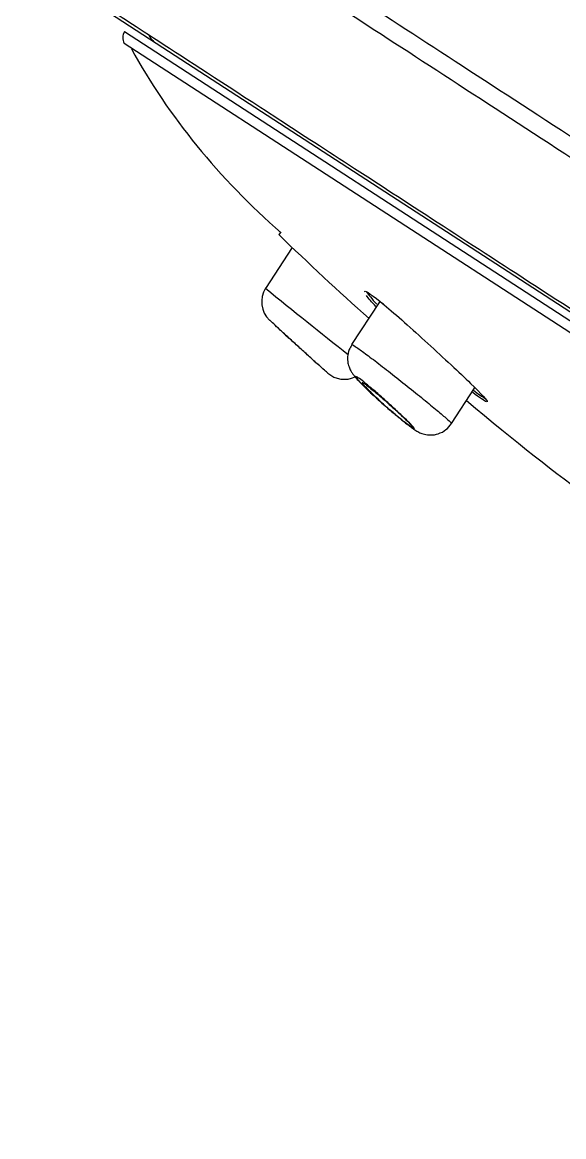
# Model space of a CAD drawing. Header units: centimetres. Extents: x -1797 to 2001, y -8788 to 1856.
# Drawn here: x -1524.239 to -1522.961, y -4785.355 to -4782.724 of the extents above; entities that cross this region are included whole.
import ezdxf

# ---------------------------------------------------------------- set-up
doc = ezdxf.new("R2010")
doc.units = ezdxf.units.CM
doc.header["$LTSCALE"] = 100
doc.header["$MEASUREMENT"] = 0
doc.layers.add('DIM', color=1, linetype='Continuous')
doc.layers.add('ID_Furniture-Fixed_02', color=145, linetype='Continuous')

# ---------------------------------------------------------------- blocks, each defined once
blk = doc.blocks.new('SHOWE')
at = {"layer": 'ID_Furniture-Fixed_02'}
for p, q in [((3653.5682, -5478.5869), (3648.3655, -5486.5983)), ((3648.3373, -5486.673), (3653.5436, -5478.656)), ((3653.5556, -5478.6812), (3648.3652, -5486.6737)), ((3649.2627, -5485.9012), (3649.1789, -5485.8468)), ((3649.2627, -5485.9012), (3649.2627, -5485.9012)), ((3648.9767, -5486.0724), (3649.0764, -5486.1372)), ((3648.8472, -5486.2774), (3648.9436, -5486.34)), ((3648.8127, -5486.306), (3648.817, -5486.3088)), ((3648.3655, -5486.5983), (3648.2938, -5486.7088))]:
    blk.add_line(p, q, dxfattribs=at)
for centre, radius, start, end in [((3643.868, -5481.5032), 6.8981, 315.84158, 318.25769), ((3649.0995, -5486.1544), 0.0588, 318.4268, 25.6506), ((3633.8368, -5474.0602), 19.4681, 320.89332, 321.63038), ((3643.4777, -5481.1724), 7.5704, 317.2079, 318.43748), ((3648.9755, -5486.2907), 0.0588, 237.0564, 316.9766), ((3648.3519, -5486.6506), 0.0267, 237, 299.918)]:
    blk.add_arc(centre, radius, start, end, dxfattribs=at)
blk.add_ellipse((3648.3207, -5486.5692), major_axis=(-0.0448, 0.0291), ratio=0.969185, start_param=2.599679, end_param=3.141593, dxfattribs=at)
for points, knots in [([(3647.749, -5486.9062), (3647.7616, -5486.8866), (3647.7919, -5486.8399), (3647.8872, -5486.6935), (3647.953, -5486.5926), (3648.114, -5486.3442), (3648.2097, -5486.1966), (3648.4326, -5485.8538), (3648.5588, -5485.6599), (3648.8316, -5485.2394), (3648.9798, -5485.011), (3649.2991, -5484.5197), (3649.4661, -5484.2631), (3649.8133, -5483.728), (3649.9949, -5483.448), (3650.36, -5482.8861), (3650.5454, -5482.6011), (3650.9177, -5482.0274), (3651.1032, -5481.7414), (3651.4648, -5481.1848), (3651.6395, -5480.9162), (3651.9761, -5480.3976), (3652.1396, -5480.1454), (3652.4421, -5479.6797), (3652.5823, -5479.4643), (3652.8395, -5479.068), (3652.9561, -5478.888), (3653.1569, -5478.5788), (3653.2425, -5478.4474), (3653.3823, -5478.232), (3653.4349, -5478.1504), (3653.5058, -5478.0412), (3653.5243, -5478.0133), (3653.5243, -5478.0135)], [0, 0, 0, 0, 0.0625, 0.0625, 0.125, 0.125, 0.1875, 0.1875, 0.25, 0.25, 0.3125, 0.3125, 0.375, 0.375, 0.4375, 0.4375, 0.5, 0.5, 0.5625, 0.5625, 0.625, 0.625, 0.6875, 0.6875, 0.75, 0.75, 0.8125, 0.8125, 0.875, 0.875, 0.9375, 0.9375, 1, 1, 1, 1]), ([(3653.5503, -5478.0511), (3653.5503, -5478.0509), (3653.5319, -5478.0787), (3653.4613, -5478.1874), (3653.4089, -5478.2687), (3653.2696, -5478.4834), (3653.1843, -5478.6142), (3652.9843, -5478.9221), (3652.8681, -5479.1016), (3652.6119, -5479.4963), (3652.4722, -5479.7108), (3652.1708, -5480.1748), (3652.008, -5480.4261), (3651.6726, -5480.9428), (3651.4985, -5481.2104), (3651.1382, -5481.765), (3650.9535, -5482.0499), (3650.5824, -5482.6216), (3650.3977, -5482.9056), (3650.0338, -5483.4656), (3649.8529, -5483.7446), (3649.5068, -5484.2779), (3649.3404, -5484.5336), (3649.0221, -5485.0234), (3648.8744, -5485.2512), (3648.6024, -5485.6704), (3648.4766, -5485.8638), (3648.2542, -5486.2057), (3648.1587, -5486.353), (3647.9981, -5486.6008), (3647.9324, -5486.7016), (3647.8371, -5486.8479), (3647.8068, -5486.8946), (3647.7941, -5486.9145)], [0, 0, 0, 0, 0.0625, 0.0625, 0.125, 0.125, 0.1875, 0.1875, 0.25, 0.25, 0.3125, 0.3125, 0.375, 0.375, 0.4375, 0.4375, 0.5, 0.5, 0.5625, 0.5625, 0.625, 0.625, 0.6875, 0.6875, 0.75, 0.75, 0.8125, 0.8125, 0.875, 0.875, 0.9375, 0.9375, 1, 1, 1, 1]), ([(3648.3446, -5486.6165), (3648.3844, -5486.5552), (3648.4378, -5486.473), (3648.5707, -5486.2682), (3648.6513, -5486.1442), (3648.8353, -5485.8609), (3648.9382, -5485.7023), (3649.1659, -5485.3517), (3649.2914, -5485.1585), (3649.555, -5484.7525), (3649.6941, -5484.5384), (3649.987, -5484.0873), (3650.1406, -5483.8508), (3650.4503, -5483.3738), (3650.608, -5483.131), (3650.9291, -5482.6366), (3651.0903, -5482.3884), (3651.4063, -5481.9017), (3651.5624, -5481.6614), (3651.8703, -5481.1873), (3652.0179, -5480.96), (3652.2996, -5480.5262), (3652.4346, -5480.3183), (3652.6878, -5479.9285), (3652.8037, -5479.75), (3653.0148, -5479.4249), (3653.1108, -5479.2771), (3653.2768, -5479.0215), (3653.3465, -5478.9142), (3653.4599, -5478.7396), (3653.5038, -5478.6721), (3653.5475, -5478.6046), (3653.5585, -5478.5877), (3653.5732, -5478.5652), (3653.5768, -5478.5596), (3653.5768, -5478.5596)], [0, 0, 0, 0, 0.0625, 0.0625, 0.125, 0.125, 0.1875, 0.1875, 0.25, 0.25, 0.3125, 0.3125, 0.375, 0.375, 0.4375, 0.4375, 0.5, 0.5, 0.5625, 0.5625, 0.625, 0.625, 0.6875, 0.6875, 0.75, 0.75, 0.8125, 0.8125, 0.875, 0.875, 0.9375, 0.9375, 0.96875, 0.96875, 1, 1, 1, 1]), ([(3647.2246, -5486.5503), (3647.2248, -5486.55), (3647.2252, -5486.5493), (3647.2328, -5486.5377), (3647.2628, -5486.4915), (3647.3418, -5486.3698), (3647.3742, -5486.32), (3647.4495, -5486.204), (3647.4924, -5486.138), (3647.5883, -5485.9902), (3647.6414, -5485.9085), (3647.7577, -5485.7293), (3647.8215, -5485.6311), (3648.0253, -5485.3174), (3648.177, -5485.0837), (3648.5116, -5484.5684), (3648.6954, -5484.2854), (3649.0771, -5483.6977), (3649.278, -5483.3883), (3649.6942, -5482.7474), (3649.905, -5482.4228), (3650.1185, -5482.094)], [0, 0, 0, 0, 0.014554, 0.014554, 0.155332, 0.155332, 0.225721, 0.225721, 0.29611, 0.29611, 0.366499, 0.366499, 0.436888, 0.436888, 0.577666, 0.577666, 0.718444, 0.718444, 0.859222, 0.859222, 1, 1, 1, 1]), ([(3649.0737, -5485.957), (3649.1083, -5485.9192), (3649.1425, -5485.8826), (3649.1932, -5485.8306), (3649.2092, -5485.8157), (3649.2114, -5485.8169), (3649.2114, -5485.8169), (3649.2114, -5485.8169)], [0, 0, 0, 0, 0.498636, 0.498636, 0.997273, 0.997273, 1, 1, 1, 1]), ([(3649.1789, -5485.8468), (3649.1789, -5485.8468), (3649.1789, -5485.8468), (3649.1789, -5485.8468), (3649.1785, -5485.8466), (3649.1776, -5485.847), (3649.1763, -5485.8478)], [0, 0, 0, 0, 0.0597022, 0.0597022, 0.0597022, 1, 1, 1, 1]), ([(3649.0764, -5486.1372), (3649.0763, -5486.1372), (3649.0763, -5486.1371), (3649.0763, -5486.1371), (3649.076, -5486.1364), (3649.0776, -5486.1335), (3649.0808, -5486.1286), (3649.084, -5486.1237), (3649.089, -5486.1166), (3649.0953, -5486.108), (3649.1017, -5486.0993), (3649.1095, -5486.0889), (3649.1182, -5486.0775), (3649.1269, -5486.0661), (3649.1368, -5486.0535), (3649.1469, -5486.0406), (3649.1571, -5486.0276), (3649.1678, -5486.0141), (3649.1782, -5486.001), (3649.1887, -5485.988), (3649.1991, -5485.9751), (3649.2086, -5485.9634), (3649.2182, -5485.9517), (3649.2271, -5485.941), (3649.2346, -5485.932), (3649.2421, -5485.9231), (3649.2485, -5485.9157), (3649.2532, -5485.9105), (3649.2578, -5485.9054), (3649.2609, -5485.9023), (3649.2622, -5485.9015), (3649.2625, -5485.9013), (3649.2627, -5485.9012), (3649.2628, -5485.9013)], [0, 0, 0, 0, 0.007439, 0.007439, 0.007439, 0.114456, 0.114456, 0.114456, 0.221069, 0.221069, 0.221069, 0.327677, 0.327677, 0.327677, 0.434677, 0.434677, 0.434677, 0.542254, 0.542254, 0.542254, 0.650309, 0.650309, 0.650309, 0.758531, 0.758531, 0.758531, 0.866568, 0.866568, 0.866568, 0.974185, 0.974185, 0.974185, 1, 1, 1, 1]), ([(3649.2716, -5485.9966), (3649.2745, -5485.9928), (3649.2784, -5485.9871), (3649.284, -5485.9774), (3649.2886, -5485.9649), (3649.2905, -5485.9496), (3649.2876, -5485.9316), (3649.2783, -5485.9136), (3649.2684, -5485.9058), (3649.2627, -5485.9016)], [0, 0, 0, 0, 0.192505, 0.313158, 0.4151, 0.537976, 0.68208, 0.846641, 1, 1, 1, 1]), ([(3648.9508, -5486.1067), (3648.948, -5486.1048), (3648.9598, -5486.0875), (3649.0057, -5486.0323), (3649.0392, -5485.9948), (3649.0737, -5485.957)], [0, 0, 0, 0, 0.498378, 0.498378, 1, 1, 1, 1]), ([(3649.2661, -5486.0037), (3649.2679, -5486.0013), (3649.2694, -5485.9991), (3649.2707, -5485.9973), (3649.2733, -5485.9937), (3649.2748, -5485.9911), (3649.2752, -5485.9899), (3649.2756, -5485.9887), (3649.2749, -5485.9888), (3649.273, -5485.9901), (3649.2712, -5485.9914), (3649.2683, -5485.994), (3649.2645, -5485.9976), (3649.2606, -5486.0014), (3649.2557, -5486.0063), (3649.2502, -5486.012), (3649.2446, -5486.0178), (3649.2382, -5486.0245), (3649.2316, -5486.0317), (3649.2248, -5486.039), (3649.2176, -5486.0469), (3649.2105, -5486.0547), (3649.2034, -5486.0626), (3649.1962, -5486.0707), (3649.1896, -5486.0783), (3649.183, -5486.0859), (3649.1768, -5486.0931), (3649.1716, -5486.0995), (3649.1664, -5486.1057), (3649.1619, -5486.1113), (3649.1586, -5486.1157), (3649.1554, -5486.1199), (3649.1532, -5486.1232), (3649.1521, -5486.1252), (3649.1511, -5486.1272), (3649.1512, -5486.128), (3649.1524, -5486.1275), (3649.1537, -5486.1271), (3649.156, -5486.1253), (3649.1593, -5486.1225), (3649.1627, -5486.1196), (3649.1671, -5486.1154), (3649.1722, -5486.1104), (3649.1774, -5486.1052), (3649.1835, -5486.099), (3649.1899, -5486.0922), (3649.1964, -5486.0853), (3649.2035, -5486.0776), (3649.2105, -5486.0698), (3649.2107, -5486.0696), (3649.211, -5486.0693), (3649.2112, -5486.0691)], [0, 0, 0, 0, 0.031964, 0.031964, 0.031964, 0.094981, 0.094981, 0.094981, 0.157728, 0.157728, 0.157728, 0.220914, 0.220914, 0.220914, 0.285098, 0.285098, 0.285098, 0.3505, 0.3505, 0.3505, 0.416878, 0.416878, 0.416878, 0.483515, 0.483515, 0.483515, 0.549457, 0.549457, 0.549457, 0.613989, 0.613989, 0.613989, 0.677093, 0.677093, 0.677093, 0.739486, 0.739486, 0.739486, 0.802218, 0.802218, 0.802218, 0.866135, 0.866135, 0.866135, 0.931508, 0.931508, 0.931508, 0.997932, 0.997932, 0.997932, 1, 1, 1, 1]), ([(3649.1658, -5486.1124), (3649.1657, -5486.1123), (3649.1656, -5486.112), (3649.1658, -5486.1115), (3649.1662, -5486.1103), (3649.1676, -5486.108), (3649.1699, -5486.1047), (3649.1723, -5486.1015), (3649.1756, -5486.0972), (3649.1796, -5486.0922), (3649.1836, -5486.0873), (3649.1884, -5486.0815), (3649.1937, -5486.0754), (3649.199, -5486.0692), (3649.2048, -5486.0625), (3649.2107, -5486.0558), (3649.2167, -5486.049), (3649.223, -5486.0421), (3649.229, -5486.0355), (3649.235, -5486.0289), (3649.2409, -5486.0225), (3649.2463, -5486.0169), (3649.2516, -5486.0113), (3649.2565, -5486.0063), (3649.2605, -5486.0023), (3649.2645, -5485.9983), (3649.2677, -5485.9952), (3649.27, -5485.9934), (3649.2722, -5485.9915), (3649.2735, -5485.9908), (3649.2737, -5485.9912), (3649.2739, -5485.9917), (3649.2731, -5485.9933), (3649.2713, -5485.996), (3649.2696, -5485.9986), (3649.2669, -5486.0023), (3649.2634, -5486.0069), (3649.2599, -5486.0114), (3649.2555, -5486.0169), (3649.2507, -5486.0228), (3649.2458, -5486.0287), (3649.2403, -5486.0352), (3649.2346, -5486.0419), (3649.231, -5486.046), (3649.2274, -5486.0502), (3649.2237, -5486.0544)], [0, 0, 0, 0, 0.0283812, 0.0283812, 0.0283812, 0.0990686, 0.0990686, 0.0990686, 0.1692676, 0.1692676, 0.1692676, 0.2396922, 0.2396922, 0.2396922, 0.3109275, 0.3109275, 0.3109275, 0.3831549, 0.3831549, 0.3831549, 0.4560896, 0.4560896, 0.4560896, 0.5291443, 0.5291443, 0.5291443, 0.601725, 0.601725, 0.601725, 0.6734906, 0.6734906, 0.6734906, 0.7444587, 0.7444587, 0.7444587, 0.8149484, 0.8149484, 0.8149484, 0.8854362, 0.8854362, 0.8854362, 0.9563908, 0.9563908, 0.9563908, 1, 1, 1, 1]), ([(3649.2243, -5486.0542), (3649.2311, -5486.0465), (3649.2377, -5486.0387), (3649.2438, -5486.0315), (3649.2498, -5486.0243), (3649.2553, -5486.0175), (3649.2599, -5486.0117), (3649.2622, -5486.0088), (3649.2642, -5486.0061), (3649.2661, -5486.0037)], [0, 0, 0, 0, 0.400869, 0.400869, 0.400869, 0.80212, 0.80212, 0.80212, 1, 1, 1, 1]), ([(3648.983, -5486.0592), (3648.9802, -5486.0632), (3648.9782, -5486.0663), (3648.9771, -5486.0685), (3648.976, -5486.0706), (3648.9758, -5486.0719), (3648.9764, -5486.0723)], [0, 0, 0, 0, 0.508819, 0.508819, 0.508819, 1, 1, 1, 1]), ([(3649.077, -5486.1364), (3649.0809, -5486.1391), (3649.0889, -5486.1445), (3649.1045, -5486.1472), (3649.1193, -5486.1463), (3649.1313, -5486.1427), (3649.1401, -5486.1381), (3649.147, -5486.1335), (3649.1579, -5486.1248), (3649.174, -5486.1092), (3649.1968, -5486.0851), (3649.208, -5486.0727), (3649.2119, -5486.0684)], [0, 0, 0, 0, 0.066576, 0.154901, 0.229631, 0.294525, 0.349493, 0.399768, 0.475958, 0.728321, 0.919557, 1, 1, 1, 1]), ([(3649.2237, -5486.0544), (3649.2176, -5486.0613), (3649.2114, -5486.0682), (3649.2055, -5486.0746), (3649.1996, -5486.0809), (3649.1939, -5486.0869), (3649.1889, -5486.0921), (3649.1839, -5486.0972), (3649.1794, -5486.1016), (3649.1758, -5486.105), (3649.1722, -5486.1083), (3649.1695, -5486.1106), (3649.1678, -5486.1117)], [0, 0, 0, 0, 0.250254, 0.250254, 0.250254, 0.500475, 0.500475, 0.500475, 0.751052, 0.751052, 0.751052, 1, 1, 1, 1]), ([(3649.1432, -5486.1937), (3649.1439, -5486.1929), (3649.1435, -5486.1934), (3649.142, -5486.1951), (3649.1404, -5486.1968), (3649.1378, -5486.1998), (3649.1342, -5486.2039), (3649.1306, -5486.2079), (3649.1259, -5486.2131), (3649.1207, -5486.219), (3649.1153, -5486.225), (3649.1092, -5486.2318), (3649.1027, -5486.239), (3649.0961, -5486.2463), (3649.089, -5486.2541), (3649.082, -5486.2619), (3649.0749, -5486.2697), (3649.0676, -5486.2776), (3649.0609, -5486.285), (3649.0541, -5486.2924), (3649.0476, -5486.2995), (3649.0419, -5486.3056), (3649.0363, -5486.3117), (3649.0314, -5486.317), (3649.0276, -5486.3211), (3649.0239, -5486.325), (3649.0212, -5486.3279), (3649.0197, -5486.3295), (3649.0183, -5486.3311), (3649.018, -5486.3314), (3649.0189, -5486.3304)], [0, 0, 0, 0, 0.097671, 0.097671, 0.097671, 0.194937, 0.194937, 0.194937, 0.292896, 0.292896, 0.292896, 0.392408, 0.392408, 0.392408, 0.493809, 0.493809, 0.493809, 0.596714, 0.596714, 0.596714, 0.700005, 0.700005, 0.700005, 0.8022, 0.8022, 0.8022, 0.902203, 0.902203, 0.902203, 1, 1, 1, 1])]:
    blk.add_open_spline(points, degree=3, knots=knots, dxfattribs=at)
for points in [[(3649.2081, -5485.8661), (3649.3057, -5485.7507), (3649.3829, -5485.6524), (3649.4397, -5485.5714)], [(3649.184, -5485.8496), (3649.193, -5485.8377), (3649.1996, -5485.8284), (3649.2034, -5485.8222)], [(3649.2113, -5485.819), (3649.2096, -5485.8234), (3649.2021, -5485.8346), (3649.1895, -5485.8513)], [(3648.952, -5486.1017), (3648.9579, -5486.098), (3648.968, -5486.0898), (3648.9812, -5486.0776)], [(3648.9867, -5486.0796), (3648.9758, -5486.0898), (3648.9668, -5486.0974), (3648.9606, -5486.1019)], [(3649.2112, -5486.0691), (3649.2156, -5486.0642), (3649.22, -5486.0592), (3649.2243, -5486.0542)], [(3648.3782, -5486.657), (3648.5389, -5486.5685), (3648.6837, -5486.4506), (3648.8126, -5486.3033)], [(3648.2724, -5486.7276), (3648.2847, -5486.7086), (3648.3089, -5486.6715), (3648.3446, -5486.6165)]]:
    blk.add_open_spline(points, degree=3, dxfattribs=at)

msp = doc.modelspace()

# ---------------------------------------------------------------- block references
at = {"layer": 'DIM', "rotation": 270}
msp.add_blockref('SHOWE', (3962.6754, -1134.4087), dxfattribs=at)

doc.saveas('drawing.dxf')
